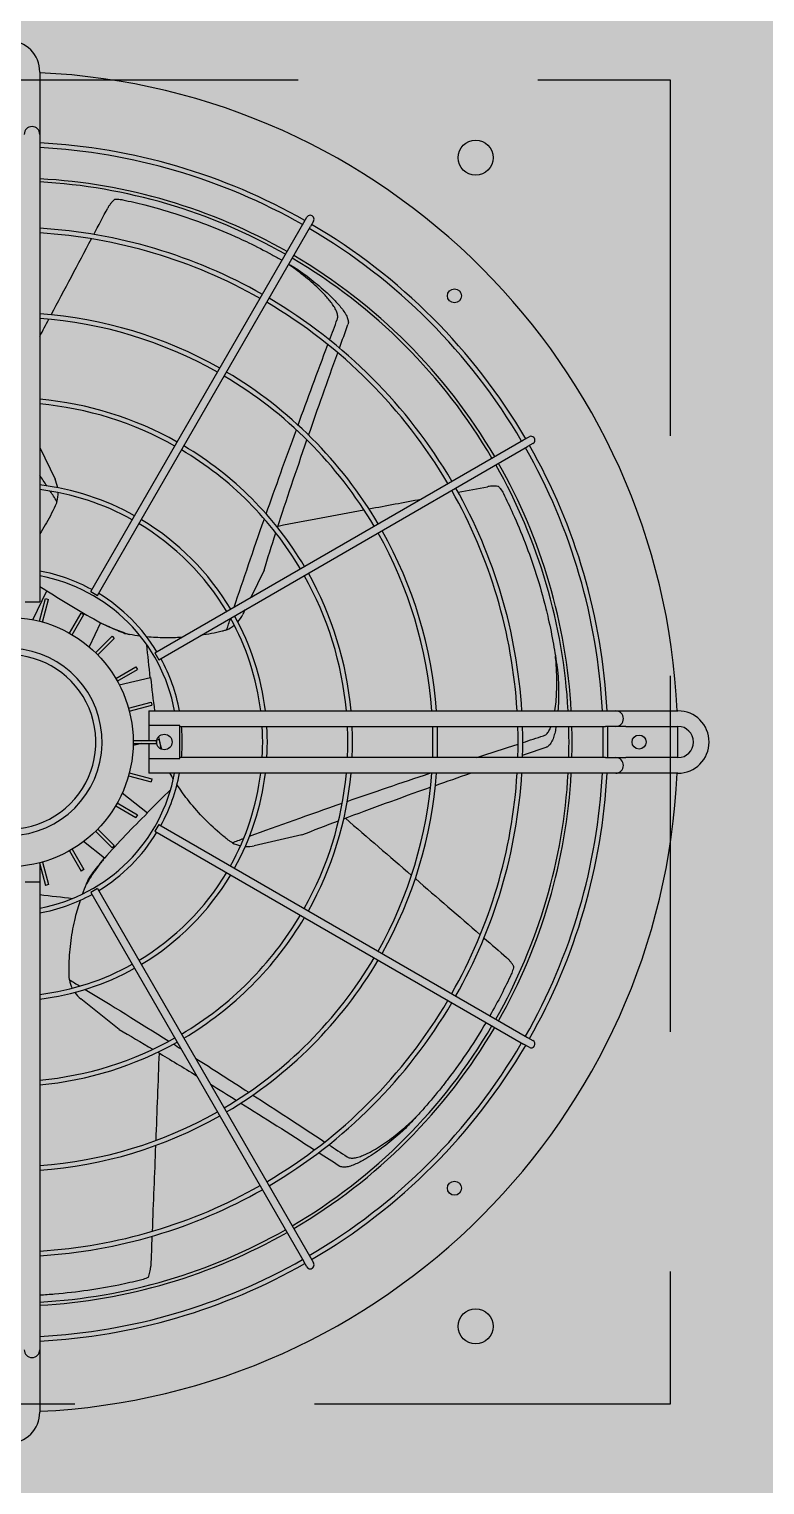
# Model space of a CAD drawing. Header units: metres. Extents: x 0 to 132, y -109 to 310.
# Drawn here: x 48.212 to 48.52, y 253.827 to 254.434 of the extents above; entities that cross this region are included whole.
import ezdxf

# ---------------------------------------------------------------- set-up
doc = ezdxf.new("R2010")
doc.units = ezdxf.units.M
doc.header["$LTSCALE"] = 0.036
doc.linetypes.add('HIDDEN', pattern=[9.525, 6.35, -3.175])
for name, color, linetype in [('elec psiktis', 170, 'Continuous'), ('elec psiktis exartimata', 170, 'Continuous'), ('fan klimatismos hatch', 21, 'Continuous')]:
    doc.layers.add(name, color=color, linetype=linetype)

# ---------------------------------------------------------------- blocks, each defined once
blk = doc.blocks.new('elec psiktis')
at = {"layer": 'fan klimatismos hatch'}
blk.add_hatch(color=256, dxfattribs=at).paths.add_polyline_path([(-2.38244, -0.0146), (-1.20594, -0.0146), (-1.20594, 2.2384), (-2.38244, 2.2384)])
at = {"layer": 'elec psiktis exartimata', "linetype": 'HIDDEN'}
for p, q in [((-2.21919, 0.12365), (-2.21919, 0.97365)), ((-2.21919, 0.97365), (-1.36919, 0.97365)), ((-1.36919, 0.12365), (-2.21919, 0.12365))]:
    blk.add_line(p, q, dxfattribs=at)
at = {"layer": 'elec psiktis exartimata'}
for p, q in [((-1.81419, 0.94515), (-1.81419, 0.97865)), ((-1.81419, 0.93865), (-1.81419, 0.94515)), ((-1.81419, 0.93215), (-1.81419, 0.93865)), ((-1.81419, 0.63865), (-1.81419, 0.93215)), ((-1.9881, 0.87952), (-1.9901, 0.88299)), ((-1.85135, 0.64267), (-1.9881, 0.87952)), ((-1.98577, 0.88549), (-1.98377, 0.88202)), ((-1.84702, 0.64517), (-1.98377, 0.88202)), ((-2.12756, 0.73824), (-2.13102, 0.74024)), ((-2.12852, 0.74457), (-2.12506, 0.74257)), ((-1.8907, 0.60149), (-2.12756, 0.73824)), ((-1.8882, 0.60582), (-2.12506, 0.74257)), ((-1.86512, 0.73313), (-1.84051, 0.7135)), ((-1.85135, 0.64267), (-1.84702, 0.64517)), ((-1.81974, 0.64016), (-1.81781, 0.64068)), ((-1.81585, 0.62566), (-1.81974, 0.64016)), ((-1.81392, 0.62618), (-1.81781, 0.64068)), ((-1.81419, 0.63865), (-1.80485, 0.63865)), ((-1.81419, 0.62716), (-1.81419, 0.63865)), ((-1.85543, 0.62349), (-1.85287, 0.62672)), ((-1.84255, 0.63043), (-1.84082, 0.63143)), ((-1.83505, 0.61743), (-1.84255, 0.63043)), ((-1.83332, 0.61843), (-1.84082, 0.63143)), ((-1.85568, 0.62328), (-1.84228, 0.61259)), ((-1.98264, 0.60821), (-1.95196, 0.61522)), ((-1.86207, 0.61512), (-1.86065, 0.61654)), ((-1.85146, 0.60451), (-1.86207, 0.61512)), ((-1.85004, 0.60592), (-1.86065, 0.61654)), ((-1.8907, 0.60149), (-1.8882, 0.60582)), ((-1.86722, 0.58131), (-1.88337, 0.59419)), ((-1.87696, 0.59529), (-1.87596, 0.59702)), ((-1.86396, 0.58778), (-1.87696, 0.59529)), ((-1.86296, 0.58952), (-1.87596, 0.59702)), ((-1.88621, 0.57228), (-1.88569, 0.57421)), ((-1.87171, 0.56839), (-1.88621, 0.57228)), ((-1.87119, 0.57032), (-1.88569, 0.57421)), ((-2.22419, 0.56865), (-2.19069, 0.56865)), ((-2.19069, 0.56865), (-2.18419, 0.56865)), ((-2.18419, 0.56865), (-2.17769, 0.56865)), ((-2.17769, 0.56865), (-1.88419, 0.56865)), ((-1.88419, 0.55932), (-1.88419, 0.56865)), ((-2.22419, 0.55865), (-2.19069, 0.55865)), ((-2.18419, 0.55865), (-2.19069, 0.55865)), ((-2.17769, 0.55865), (-2.18419, 0.55865)), ((-2.17769, 0.55865), (-1.90419, 0.55865)), ((-1.88419, 0.55932), (-1.90419, 0.55932)), ((-1.90419, 0.55932), (-1.90419, 0.53798)), ((-1.89089, 0.54743), (-1.8918, 0.55145)), ((-1.88419, 0.54965), (-1.88419, 0.55932)), ((-1.89087, 0.5471), (-1.88933, 0.54745)), ((-1.88919, 0.54765), (-1.88919, 0.54965)), ((-1.87418, 0.54965), (-1.88919, 0.54965)), ((-1.87418, 0.54765), (-1.88919, 0.54765)), ((-1.88419, 0.53798), (-1.88419, 0.54765)), ((-1.87968, 0.54965), (-1.87415, 0.55092)), ((-2.19069, 0.53865), (-2.22419, 0.53865)), ((-2.19069, 0.53865), (-2.18419, 0.53865)), ((-2.18419, 0.53865), (-2.17769, 0.53865)), ((-1.90419, 0.53865), (-2.17769, 0.53865)), ((-1.90419, 0.53798), (-1.88419, 0.53798)), ((-1.88419, 0.52865), (-1.88419, 0.53798)), ((-2.19069, 0.52865), (-2.22419, 0.52865)), ((-2.18419, 0.52865), (-2.19069, 0.52865)), ((-2.17769, 0.52865), (-2.18419, 0.52865)), ((-1.88419, 0.52865), (-2.17769, 0.52865)), ((-1.87171, 0.52892), (-1.88621, 0.52503)), ((-1.88569, 0.5231), (-1.88621, 0.52503)), ((-1.87119, 0.52698), (-1.88569, 0.5231)), ((-1.86525, 0.51192), (-1.88539, 0.50732)), ((-1.86396, 0.50952), (-1.87696, 0.50202)), ((-1.86296, 0.50779), (-1.87596, 0.50029)), ((-1.8907, 0.49582), (-2.12756, 0.35907)), ((-1.8882, 0.49149), (-1.8907, 0.49582)), ((-1.87596, 0.50029), (-1.87696, 0.50202)), ((-1.8882, 0.49149), (-2.12506, 0.35474)), ((-1.85146, 0.4928), (-1.86207, 0.48219)), ((-1.85004, 0.49138), (-1.86065, 0.48077)), ((-1.85325, 0.47209), (-1.84581, 0.48754)), ((-1.86065, 0.48077), (-1.86207, 0.48219)), ((-1.83505, 0.47988), (-1.84255, 0.46688)), ((-1.83332, 0.47888), (-1.84082, 0.46588)), ((-1.85352, 0.47229), (-1.85723, 0.47407)), ((-1.81585, 0.47164), (-1.81974, 0.45715)), ((-1.80977, 0.47019), (-1.81874, 0.45157)), ((-1.81392, 0.47113), (-1.81781, 0.45663)), ((-1.946, 0.46389), (-1.94459, 0.4668)), ((-1.84082, 0.46588), (-1.84255, 0.46688)), ((-1.80485, 0.45865), (-1.81419, 0.45865)), ((-1.81419, 0.16515), (-1.81419, 0.45865)), ((-1.85135, 0.45464), (-1.9881, 0.21778)), ((-1.84702, 0.45214), (-1.98377, 0.21528)), ((-1.95825, 0.43845), (-1.94985, 0.4559)), ((-1.84702, 0.45214), (-1.85135, 0.45464)), ((-1.81781, 0.45663), (-1.81974, 0.45715)), ((-1.81419, 0.35971), (-1.82397, 0.38003)), ((-2.13102, 0.35707), (-2.12756, 0.35907)), ((-2.12506, 0.35474), (-2.12852, 0.35274)), ((-1.9901, 0.21432), (-1.9881, 0.21778)), ((-1.98377, 0.21528), (-1.98577, 0.21182)), ((-1.81419, 0.15865), (-1.81419, 0.16515)), ((-1.81419, 0.15215), (-1.81419, 0.15865)), ((-1.81419, 0.11865), (-1.81419, 0.15215))]:
    blk.add_line(p, q, dxfattribs=at)
for centre, radius in [((-2.09419, 0.92365), 0.01125), ((-2.08056, 0.83503), 0.0045), ((-1.79419, 0.54865), 0.08), ((-2.19919, 0.54865), 0.0045), ((-1.89419, 0.54865), 0.005), ((-2.08056, 0.26228), 0.0045), ((-2.09419, 0.17365), 0.01125)]:
    blk.add_circle(centre, radius, dxfattribs=at)
for centre, radius, start, end in [((-1.79419, 0.97865), 0.02, 0, 180), ((-1.79419, 0.54865), 0.43, 92.66588, 177.33412), ((-1.80919, 0.93865), 0.005, 0, 180), ((-1.79419, 0.54865), 0.385, 92.97774, 119.62795), ((-1.79419, 0.54865), 0.382, 93.00115, 119.62502), ((-1.79419, 0.54865), 0.362, 93.16713, 119.60431), ((-1.79419, 0.54865), 0.36, 93.18474, 119.60211), ((-1.79419, 0.54865), 0.385, 120.37205, 149.62795), ((-1.98794, 0.88424), 0.0025, 30, 210), ((-1.79419, 0.54865), 0.3303, 93.47144, 119.56633), ((-1.79419, 0.54865), 0.382, 120.37498, 149.62502), ((-1.79419, 0.54865), 0.3273, 93.5033, 119.56236), ((-1.79419, 0.54865), 0.362, 120.39569, 149.60431), ((-1.79419, 0.54865), 0.36, 120.39789, 149.60211), ((-1.79419, 0.54865), 0.3303, 120.43367, 149.56633), ((-1.79419, 0.54865), 0.3273, 120.43764, 149.56236), ((-1.79419, 0.54865), 0.2756, 94.16155, 119.48026), ((-1.79419, 0.54865), 0.2726, 94.20743, 119.47454), ((-1.79419, 0.54865), 0.2756, 120.51974, 149.48026), ((-1.79419, 0.54865), 0.2726, 120.52546, 149.47454), ((-1.79419, 0.54865), 0.2209, 95.1946, 119.35155), ((-1.79419, 0.54865), 0.2179, 95.26632, 119.34262), ((-1.79419, 0.54865), 0.385, 150.37205, 177.02226), ((-2.12977, 0.7424), 0.0025, 60, 240), ((-1.79419, 0.54865), 0.2209, 120.64845, 149.35155), ((-1.79419, 0.54865), 0.382, 150.37498, 176.99885), ((-1.79419, 0.54865), 0.2179, 120.65738, 149.34262), ((-1.79419, 0.54865), 0.362, 150.39569, 176.83287), ((-1.79419, 0.54865), 0.36, 150.39789, 176.81526), ((-1.79419, 0.54865), 0.3303, 150.43367, 176.52856), ((-1.79419, 0.54865), 0.3273, 150.43764, 176.4967), ((-1.79419, 0.54865), 0.1662, 96.91155, 119.13812), ((-1.79419, 0.54865), 0.1632, 97.03924, 119.12227), ((-1.85298, 0.69787), 0.02, 35.03251, 51.42857), ((-1.85298, 0.69787), 0.02, 9.86824, 26.08631), ((-1.79419, 0.54865), 0.2756, 150.51974, 175.83845), ((-1.79419, 0.54865), 0.2726, 150.52546, 175.79257), ((-1.79419, 0.54865), 0.1662, 120.86188, 149.13812), ((-1.79419, 0.54865), 0.1632, 120.87773, 149.12227), ((-1.79419, 0.54865), 0.2209, 150.64845, 174.8054), ((-1.79419, 0.54865), 0.2179, 150.65738, 174.73368), ((-1.79419, 0.54865), 0.1085, 100.62218, 169.37782), ((-1.79419, 0.54865), 0.1115, 100.33319, 118.71523), ((-1.79419, 0.54865), 0.1115, 121.28477, 148.71523), ((-1.79419, 0.54865), 0.1662, 150.86188, 173.08845), ((-1.79419, 0.54865), 0.1632, 150.87773, 172.96076), ((-2.26526, 0.98542), 0.54672, 314.30843, 318.51743), ((-1.94751, 0.59572), 0.02, 86.46108, 102.85714), ((-1.94751, 0.59572), 0.02, 61.29681, 77.51488), ((-1.79419, 0.54865), 0.06, 3.18969, 266.81031), ((-1.79419, 0.54865), 0.1115, 151.28477, 169.66681), ((-1.79419, 0.54865), 0.056, 359.41531, 270.58469), ((-2.22419, 0.54865), 0.02, 90, 270), ((-2.18419, 0.56365), 0.005, 90, 270), ((-2.22419, 0.54865), 0.01, 90, 270), ((-1.79419, 0.54865), 0.43, 178.66742, 180), ((-1.79419, 0.54865), 0.385, 178.51163, 180), ((-1.79419, 0.54865), 0.382, 178.49994, 180), ((-1.79419, 0.54865), 0.362, 178.41704, 180), ((-1.79419, 0.54865), 0.36, 178.40825, 180), ((-1.79419, 0.54865), 0.3303, 178.26508, 180), ((-1.79419, 0.54865), 0.3273, 178.24917, 180), ((-1.79419, 0.54865), 0.2756, 177.9206, 180), ((-1.79419, 0.54865), 0.2726, 177.8977, 180), ((-1.79419, 0.54865), 0.2209, 177.40537, 180), ((-1.79419, 0.54865), 0.2179, 177.36962, 180), ((-1.79419, 0.54865), 0.1662, 176.55052, 180), ((-1.79419, 0.54865), 0.1632, 176.48703, 180), ((-1.79419, 0.54865), 0.1115, 174.85445, 180), ((-1.79419, 0.54865), 0.43, 180, 181.33258), ((-1.79419, 0.54865), 0.385, 180, 181.48837), ((-1.79419, 0.54865), 0.382, 180, 181.50006), ((-1.79419, 0.54865), 0.362, 180, 181.58296), ((-1.79419, 0.54865), 0.36, 180, 181.59175), ((-1.79419, 0.54865), 0.3303, 180, 181.73492), ((-1.79419, 0.54865), 0.3273, 180, 181.75083), ((-1.79419, 0.54865), 0.2756, 180, 182.0794), ((-1.79419, 0.54865), 0.2726, 180, 182.1023), ((-1.79419, 0.54865), 0.2209, 180, 182.59463), ((-1.79419, 0.54865), 0.2179, 180, 182.63038), ((-1.79419, 0.54865), 0.1662, 180, 183.44948), ((-1.79419, 0.54865), 0.1632, 180, 183.51297), ((-1.79419, 0.54865), 0.1115, 180, 185.14555), ((-2.42938, 0.45267), 0.54672, 9.74648, 9.946), ((-2.18419, 0.53365), 0.005, 90, 270), ((-1.79419, 0.54865), 0.43, 182.66588, 267.33412), ((-1.79419, 0.54865), 0.385, 182.97774, 209.62795), ((-1.79419, 0.54865), 0.382, 183.00115, 209.62502), ((-1.79419, 0.54865), 0.362, 183.16713, 209.60431), ((-1.79419, 0.54865), 0.36, 183.18474, 209.60211), ((-1.79419, 0.54865), 0.3303, 183.47144, 209.56633), ((-1.79419, 0.54865), 0.3273, 183.5033, 209.56236), ((-1.79419, 0.54865), 0.2756, 184.16155, 209.48026), ((-1.79419, 0.54865), 0.2726, 184.20743, 209.47454), ((-1.79419, 0.54865), 0.2209, 185.1946, 209.35155), ((-1.79419, 0.54865), 0.2179, 185.26632, 209.34262), ((-1.79419, 0.54865), 0.1662, 186.91155, 209.13812), ((-1.79419, 0.54865), 0.1632, 187.03924, 209.12227), ((-1.79419, 0.54865), 0.1115, 190.33319, 208.71523), ((-1.79419, 0.54865), 0.1085, 190.62218, 259.37782), ((-2.42938, 0.45267), 0.54672, 5.737, 7.98886), ((-1.79419, 0.54865), 0.1115, 211.28477, 238.71523), ((-1.92657, 0.45813), 0.02, 112.72538, 128.94345), ((-1.92657, 0.45813), 0.02, 137.88965, 154.28571), ((-2.11518, -0.00781), 0.54672, 57.16557, 61.37458), ((-1.79419, 0.54865), 0.1662, 210.86188, 239.13812), ((-1.79419, 0.54865), 0.1632, 210.87773, 239.12227), ((-1.79419, 0.54865), 0.1115, 241.28477, 259.66681), ((-1.79419, 0.54865), 0.2209, 210.64845, 239.35155), ((-1.79419, 0.54865), 0.2179, 210.65738, 239.34262), ((-1.79419, 0.54865), 0.2756, 210.51974, 239.48026), ((-1.79419, 0.54865), 0.2726, 210.52546, 239.47454), ((-1.79419, 0.54865), 0.1662, 240.86188, 263.08845), ((-1.79419, 0.54865), 0.1632, 240.87773, 262.96076), ((-1.80595, 0.3887), 0.02, 164.15395, 180.37202), ((-1.80595, 0.3887), 0.02, 189.31822, 205.71429), ((-1.79419, 0.54865), 0.3303, 210.43367, 239.56633), ((-1.79419, 0.54865), 0.3273, 210.43764, 239.56236), ((-1.79419, 0.54865), 0.362, 210.39569, 239.60431), ((-1.79419, 0.54865), 0.36, 210.39789, 239.60211), ((-2.12977, 0.3549), 0.0025, 120, 300), ((-1.79419, 0.54865), 0.382, 210.37498, 239.62502), ((-1.79419, 0.54865), 0.2209, 240.64845, 264.8054), ((-1.79419, 0.54865), 0.2179, 240.65738, 264.73368), ((-1.79419, 0.54865), 0.385, 210.37205, 239.62795), ((-1.79419, 0.54865), 0.2756, 240.51974, 265.83845), ((-1.79419, 0.54865), 0.2726, 240.52546, 265.79257), ((-1.79419, 0.54865), 0.3273, 240.43764, 266.4967), ((-1.79419, 0.54865), 0.3303, 240.43367, 266.52856), ((-1.79419, 0.54865), 0.362, 240.39569, 266.83287), ((-1.79419, 0.54865), 0.36, 240.39789, 266.81526), ((-1.79419, 0.54865), 0.382, 240.37498, 266.99885), ((-1.98794, 0.21307), 0.0025, 150, 330), ((-1.79419, 0.54865), 0.385, 240.37205, 267.02226), ((-1.80919, 0.15865), 0.005, 180, 360), ((-1.79419, 0.11865), 0.02, 180, 360)]:
    blk.add_arc(centre, radius, start, end, dxfattribs=at)
at = {"layer": 'elec psiktis exartimata', "extrusion": (0, 0, -1)}
for centre, major_axis, ratio, start_param, end_param in [((-1.65401, -4.68769), (0, 7.9569), 0.040757, -0.79826, -0.794884), ((-1.65401, -4.68769), (0, 7.9569), 0.040757, -0.808434, -0.798814), ((-15.12978, 11.36273), (-13.4561, 10.73088), 0.018843, 3.347706, 3.351652), ((-15.12978, 11.36273), (-13.39386, 10.68125), 0.018843, 3.323531, 3.328609), ((-15.12978, 11.36273), (-13.4561, 10.73088), 0.018843, 3.330536, 3.346812), ((-15.12978, 11.36273), (-13.39386, 10.68125), 0.018843, 3.303429, 3.322502), ((-1.65401, -4.68769), (0, 7.9569), 0.040757, -0.818699, -0.808998), ((-15.12978, 11.36273), (-13.39386, 10.68125), 0.018843, 3.294965, 3.30223), ((-15.12978, 11.36273), (-13.4561, 10.73088), 0.018843, 3.316492, 3.329534), ((-15.12978, 11.36273), (-13.39386, 10.68125), 0.018843, 3.279106, 3.290935), ((-15.12978, 11.36273), (-13.4561, 10.73088), 0.018843, 3.310873, 3.31287), ((-15.12978, 11.36273), (-13.4561, 10.73088), 0.018843, 3.286266, 3.30969), ((-15.12978, 11.36273), (-13.39386, 10.68125), 0.018843, 3.266381, 3.277575), ((-15.12978, 11.36273), (-13.4561, 10.73088), 0.018843, 3.281463, 3.284642), ((2.38715, -2.60656), (-6.22096, 4.96105), 0.040757, -0.79826, -0.794884), ((2.38715, -2.60656), (-6.22096, 4.96105), 0.040757, -0.808434, -0.798814), ((-1.65401, 0.70085), (0.3243, 0), 0.192511, 2.087387, 2.163873), ((2.38715, -2.60656), (-6.22096, 4.96105), 0.040757, -0.818699, -0.808998), ((-18.56357, -3.13507), (16.77948, 3.82981), 0.018843, 0.144674, 0.168097), ((-18.56357, -3.13507), (16.70187, 3.81209), 0.018843, 0.124789, 0.135982), ((-18.56357, -3.13507), (16.77948, 3.82981), 0.018843, 0.13987, 0.143049), ((-18.56357, -3.13507), (16.70187, 3.81209), 0.018843, 0.137514, 0.160637), ((-1.82578, 0.75314), (0.2022, 0.25355), 0.192511, 2.087387, 2.163873), ((-18.56357, -3.13507), (16.77948, 3.82981), 0.018843, 0.169281, 0.187526), ((-18.56357, -3.13507), (16.70187, 3.81209), 0.018843, 0.161837, 0.170185), ((-18.56357, -3.13507), (16.70187, 3.81209), 0.018843, 0.181938, 0.187017), ((-18.56357, -3.13507), (16.77948, 3.82981), 0.018843, 0.19712, 0.205219), ((-18.56357, -3.13507), (16.77948, 3.82981), 0.018843, 0.206114, 0.210059), ((-1.97375, 0.65145), (-0.07216, 0.31617), 0.192511, 2.087387, 2.163873), ((-9.36968, -14.85895), (7.46757, 15.50657), 0.018843, 0.13987, 0.143016), ((-9.36968, -14.85895), (7.46757, 15.50657), 0.018843, 0.146026, 0.168097), ((-1.98651, 0.47235), (-0.29218, 0.14071), 0.192511, 2.087387, 2.106047), ((-9.36968, -14.85895), (7.43303, 15.43485), 0.018843, 0.124789, 0.135982), ((3.27968, 1.85051), (7.75741, 1.77058), 0.040757, 2.322894, 2.332595), ((-9.36968, -14.85895), (7.43303, 15.43485), 0.018843, 0.137514, 0.160637), ((-9.36968, -14.85895), (7.46757, 15.50657), 0.018843, 0.169281, 0.187941), ((3.27968, 1.85051), (7.75741, 1.77058), 0.040757, 2.333158, 2.339108), ((5.52872, -14.98059), (-7.46757, 15.50657), 0.018843, 0.13987, 0.143049), ((3.27968, 1.85051), (7.75741, 1.77058), 0.040757, 2.343333, 2.346709), ((5.52872, -14.98059), (-7.46757, 15.50657), 0.018843, 0.144674, 0.147962), ((-9.36968, -14.85895), (7.43303, 15.43485), 0.018843, 0.161837, 0.180909), ((-9.36968, -14.85895), (7.46757, 15.50657), 0.018843, 0.188944, 0.205219), ((-9.36968, -14.85895), (7.43303, 15.43485), 0.018843, 0.181938, 0.187017), ((-9.36968, -14.85895), (7.46757, 15.50657), 0.018843, 0.206114, 0.210059), ((0.35148, 5.32726), (3.45237, 7.16892), 0.040757, 2.330442, 2.332595), ((0.35148, 5.32726), (3.45237, 7.16892), 0.040757, 2.333158, 2.342778), ((0.35148, 5.32726), (3.45237, 7.16892), 0.040757, 2.343333, 2.346709)]:
    blk.add_ellipse(centre, major_axis=major_axis, ratio=ratio, start_param=start_param, end_param=end_param, dxfattribs=at)
at = {"layer": 'elec psiktis exartimata'}
for points, knots in [([(-1.87895, 0.894), (-1.87446, 0.8951), (-1.86978, 0.89616), (-1.8586, 0.89843), (-1.85197, 0.8996), (-1.83819, 0.90159), (-1.83104, 0.90242), (-1.82055, 0.90329), (-1.81738, 0.90351), (-1.81419, 0.90369)], [5.628237, 5.628237, 5.628237, 5.628237, 24.441601, 24.441601, 48.883202, 48.883202, 73.324803, 73.324803, 83.704009, 83.704009, 83.704009, 83.704009]), ([(-1.88395, 0.89204), (-1.88402, 0.89186), (-1.88409, 0.89169), (-1.88438, 0.89094), (-1.88457, 0.89036), (-1.88491, 0.88917), (-1.88505, 0.88857), (-1.88528, 0.88734), (-1.88536, 0.88673), (-1.88545, 0.88576), (-1.88547, 0.88541), (-1.88549, 0.88507)], [148.21489, 148.21489, 148.21489, 148.21489, 148.790276, 148.790276, 150.632855, 150.632855, 152.475435, 152.475435, 154.318014, 154.318014, 155.348889, 155.348889, 155.348889, 155.348889]), ([(-1.88395, 0.89204), (-1.8834, 0.89234), (-1.88284, 0.89262), (-1.88119, 0.89335), (-1.88007, 0.89373), (-1.87895, 0.894)], [23.505025, 23.505025, 23.505025, 23.505025, 25.859516, 25.859516, 30.318685, 30.318685, 30.318685, 30.318685]), ([(-2.01162, 0.81486), (-2.01186, 0.81502), (-2.01212, 0.81515), (-2.01278, 0.81542), (-2.01319, 0.81554), (-2.01404, 0.81567), (-2.01448, 0.8157), (-2.01534, 0.8157), (-2.01576, 0.81566), (-2.01669, 0.81555), (-2.01722, 0.81545), (-2.01829, 0.8152), (-2.01882, 0.81505), (-2.02042, 0.81455), (-2.02148, 0.81414), (-2.02358, 0.81323), (-2.02462, 0.81274), (-2.02662, 0.81171), (-2.02758, 0.81118), (-2.03023, 0.80967), (-2.03196, 0.80859), (-2.0354, 0.80632), (-2.03712, 0.80513), (-2.04052, 0.80264), (-2.04221, 0.80135), (-2.04553, 0.79869), (-2.04717, 0.79733), (-2.05144, 0.79362), (-2.05402, 0.79123), (-2.05645, 0.7888)], [116.818504, 116.818504, 116.818504, 116.818504, 117.674315, 117.674315, 118.90653, 118.90653, 120.138745, 120.138745, 121.370961, 121.370961, 122.9854, 122.9854, 124.599839, 124.599839, 127.828717, 127.828717, 131.057596, 131.057596, 134.286474, 134.286474, 140.459649, 140.459649, 146.632824, 146.632824, 152.805999, 152.805999, 158.979173, 158.979173, 169.240552, 169.240552, 169.240552, 169.240552]), ([(-2.04834, 0.79737), (-2.04741, 0.79821), (-2.04648, 0.79905), (-2.04385, 0.80136), (-2.04213, 0.80281), (-2.03865, 0.80564), (-2.03688, 0.80702), (-2.03332, 0.80969), (-2.03153, 0.81098), (-2.02794, 0.81343), (-2.02614, 0.8146), (-2.02338, 0.81626), (-2.02236, 0.81685), (-2.02026, 0.818), (-2.01918, 0.81856), (-2.01697, 0.8196), (-2.01585, 0.82008), (-2.01417, 0.82068), (-2.01361, 0.82086), (-2.01249, 0.82116), (-2.01193, 0.82129), (-2.01058, 0.82151), (-2.0097, 0.82158), (-2.00843, 0.82143), (-2.00802, 0.82133), (-2.00737, 0.82108), (-2.00712, 0.82096), (-2.00688, 0.8208)], [72.856457, 72.856457, 72.856457, 72.856457, 76.498272, 76.498272, 82.972306, 82.972306, 89.446341, 89.446341, 95.920375, 95.920375, 102.39441, 102.39441, 105.823764, 105.823764, 109.253118, 109.253118, 112.682473, 112.682473, 114.39715, 114.39715, 116.111827, 116.111827, 118.548976, 118.548976, 119.767551, 119.767551, 120.608571, 120.608571, 120.608571, 120.608571]), ([(-2.05645, 0.7888), (-2.05471, 0.79069), (-2.05294, 0.79258), (-2.05022, 0.79543), (-2.04928, 0.7964), (-2.04834, 0.79737)], [23.843624, 23.843624, 23.843624, 23.843624, 31.17572, 31.17572, 34.967352, 34.967352, 34.967352, 34.967352]), ([(-2.0722, 0.77037), (-2.06876, 0.77468), (-2.06517, 0.77897), (-2.05981, 0.78509), (-2.05814, 0.78695), (-2.05645, 0.7888)], [104.926774, 104.926774, 104.926774, 104.926774, 122.208006, 122.208006, 129.840338, 129.840338, 129.840338, 129.840338]), ([(-2.10089, 0.72861), (-2.09742, 0.73452), (-2.09367, 0.74052), (-2.08552, 0.75269), (-2.08111, 0.75886), (-2.07503, 0.76678), (-2.07363, 0.76858), (-2.0722, 0.77037)], [49.321024, 49.321024, 49.321024, 49.321024, 73.324803, 73.324803, 97.766405, 97.766405, 104.926774, 104.926774, 104.926774, 104.926774]), ([(-2.11704, 0.6977), (-2.1151, 0.7019), (-2.11301, 0.70622), (-2.10847, 0.7151), (-2.10602, 0.71966), (-2.10339, 0.72428)], [5.628237, 5.628237, 5.628237, 5.628237, 24.441601, 24.441601, 43.427126, 43.427126, 43.427126, 43.427126]), ([(-1.83328, 0.7013), (-1.83321, 0.70091), (-1.83316, 0.70053), (-1.83304, 0.69952), (-1.833, 0.69887), (-1.83299, 0.69821)], [74.725099, 74.725099, 74.725099, 74.725099, 75.874264, 75.874264, 77.80458, 77.80458, 77.80458, 77.80458]), ([(-2.11862, 0.69257), (-2.11851, 0.69319), (-2.11838, 0.6938), (-2.11792, 0.69555), (-2.11753, 0.69665), (-2.11704, 0.6977)], [23.505025, 23.505025, 23.505025, 23.505025, 25.859516, 25.859516, 30.318685, 30.318685, 30.318685, 30.318685]), ([(-2.11862, 0.69257), (-2.11853, 0.69241), (-2.11843, 0.69224), (-2.11803, 0.69155), (-2.1177, 0.69104), (-2.11698, 0.69004), (-2.11659, 0.68955), (-2.11578, 0.68861), (-2.11535, 0.68815), (-2.11465, 0.68748), (-2.11439, 0.68725), (-2.11413, 0.68702)], [148.21489, 148.21489, 148.21489, 148.21489, 148.790276, 148.790276, 150.632855, 150.632855, 152.475435, 152.475435, 154.318014, 154.318014, 155.348889, 155.348889, 155.348889, 155.348889]), ([(-1.83299, 0.69821), (-1.83295, 0.69586), (-1.83296, 0.69349), (-1.8332, 0.68611), (-1.83362, 0.68107), (-1.83498, 0.67108), (-1.83592, 0.66613), (-1.83801, 0.65752), (-1.83907, 0.65382), (-1.84027, 0.65018)], [22.344079, 22.344079, 22.344079, 22.344079, 29.207025, 29.207025, 43.810537, 43.810537, 58.414049, 58.414049, 69.687336, 69.687336, 69.687336, 69.687336]), ([(-1.85564, 0.62324), (-1.85557, 0.62333), (-1.8555, 0.62341), (-1.85404, 0.62524), (-1.85265, 0.62708), (-1.84991, 0.63089), (-1.84855, 0.63287), (-1.84619, 0.63648), (-1.84516, 0.63809), (-1.84416, 0.63973)], [51.900767, 51.900767, 51.900767, 51.900767, 52.250056, 52.250056, 59.476064, 59.476064, 66.702072, 66.702072, 72.30074, 72.30074, 72.30074, 72.30074]), ([(-1.8453, 0.63707), (-1.84532, 0.63704), (-1.84533, 0.63702), (-1.84732, 0.63407), (-1.84935, 0.63125), (-1.8519, 0.62793), (-1.85238, 0.62732), (-1.85287, 0.62672)], [63.116183, 63.116183, 63.116183, 63.116183, 63.200181, 63.200181, 73.733544, 73.733544, 76.156299, 76.156299, 76.156299, 76.156299]), ([(-1.84416, 0.63973), (-1.84433, 0.63932), (-1.8445, 0.63892), (-1.84489, 0.63801), (-1.8451, 0.63751), (-1.8453, 0.63707)], [60.821368, 60.821368, 60.821368, 60.821368, 62.414931, 62.414931, 64.507113, 64.507113, 64.507113, 64.507113]), ([(-1.9379, 0.61326), (-1.93756, 0.61307), (-1.93723, 0.61288), (-1.93636, 0.61234), (-1.93583, 0.61196), (-1.9353, 0.61156)], [74.725099, 74.725099, 74.725099, 74.725099, 75.874264, 75.874264, 77.80458, 77.80458, 77.80458, 77.80458]), ([(-1.9353, 0.61156), (-1.93344, 0.61013), (-1.9316, 0.60864), (-1.92597, 0.60385), (-1.9223, 0.60038), (-1.91534, 0.59309), (-1.91205, 0.58927), (-1.90663, 0.58226), (-1.90439, 0.57913), (-1.9023, 0.57593)], [22.344079, 22.344079, 22.344079, 22.344079, 29.207025, 29.207025, 43.810537, 43.810537, 58.414049, 58.414049, 69.687336, 69.687336, 69.687336, 69.687336]), ([(-2.14593, 0.53865), (-2.14573, 0.53983), (-2.14549, 0.54103), (-2.14492, 0.54341), (-2.1446, 0.54458), (-2.14402, 0.54627), (-2.14381, 0.54682), (-2.14335, 0.54789), (-2.1431, 0.5484), (-2.14243, 0.5496), (-2.14194, 0.55033), (-2.14103, 0.55122), (-2.1407, 0.55148), (-2.1401, 0.55183), (-2.13984, 0.55195), (-2.13958, 0.55204)], [105.823819, 105.823819, 105.823819, 105.823819, 109.253118, 109.253118, 112.682473, 112.682473, 114.39715, 114.39715, 116.111827, 116.111827, 118.548976, 118.548976, 119.767551, 119.767551, 120.608571, 120.608571, 120.608571, 120.608571]), ([(-1.89081, 0.54711), (-1.89084, 0.54722), (-1.89086, 0.54732), (-1.89133, 0.54936), (-1.89182, 0.55132), (-1.89237, 0.55331)], [51.900767, 51.900767, 51.900767, 51.900767, 52.250056, 52.250056, 58.635791, 58.635791, 58.635791, 58.635791]), ([(-2.13788, 0.54463), (-2.13816, 0.54454), (-2.13842, 0.54442), (-2.13904, 0.54408), (-2.13939, 0.54382), (-2.14003, 0.54325), (-2.14032, 0.54292), (-2.14085, 0.54225), (-2.14109, 0.54189), (-2.14158, 0.54109), (-2.14184, 0.54062), (-2.1423, 0.53965), (-2.14251, 0.53916), (-2.1427, 0.53865)], [116.818504, 116.818504, 116.818504, 116.818504, 117.674315, 117.674315, 118.90653, 118.90653, 120.138745, 120.138745, 121.370961, 121.370961, 122.9854, 122.9854, 124.549341, 124.549341, 124.549341, 124.549341]), ([(-2.1471, 0.50502), (-2.14718, 0.50627), (-2.14726, 0.50752), (-2.14742, 0.51102), (-2.14749, 0.51327), (-2.14753, 0.51776), (-2.14751, 0.52), (-2.14737, 0.52439), (-2.14727, 0.52654), (-2.14711, 0.52865)], [72.856457, 72.856457, 72.856457, 72.856457, 76.498272, 76.498272, 82.972306, 82.972306, 89.446341, 89.446341, 95.760754, 95.760754, 95.760754, 95.760754]), ([(-2.14514, 0.52865), (-2.14544, 0.52673), (-2.14567, 0.52477), (-2.14604, 0.52072), (-2.14617, 0.51863), (-2.14635, 0.51442), (-2.14639, 0.51229), (-2.14638, 0.50804), (-2.14634, 0.50591), (-2.1461, 0.50025), (-2.14584, 0.49675), (-2.14546, 0.49334)], [134.466889, 134.466889, 134.466889, 134.466889, 140.459649, 140.459649, 146.632824, 146.632824, 152.805999, 152.805999, 158.979173, 158.979173, 169.240552, 169.240552, 169.240552, 169.240552]), ([(-2.14546, 0.49334), (-2.14586, 0.49587), (-2.14623, 0.49844), (-2.14676, 0.50234), (-2.14693, 0.50368), (-2.1471, 0.50502)], [23.843624, 23.843624, 23.843624, 23.843624, 31.17572, 31.17572, 34.967352, 34.967352, 34.967352, 34.967352]), ([(-2.14087, 0.46953), (-2.1421, 0.47491), (-2.14322, 0.48039), (-2.14465, 0.48839), (-2.14507, 0.49086), (-2.14546, 0.49334)], [104.926774, 104.926774, 104.926774, 104.926774, 122.208006, 122.208006, 129.840338, 129.840338, 129.840338, 129.840338]), ([(-1.9343, 0.47657), (-1.93394, 0.47672), (-1.93358, 0.47686), (-1.93262, 0.4772), (-1.932, 0.47739), (-1.93136, 0.47755)], [74.725099, 74.725099, 74.725099, 74.725099, 75.874264, 75.874264, 77.80458, 77.80458, 77.80458, 77.80458]), ([(-1.93136, 0.47755), (-1.92907, 0.47811), (-1.92677, 0.47862), (-1.92221, 0.47951), (-1.91997, 0.47989), (-1.91771, 0.48022)], [22.344079, 22.344079, 22.344079, 22.344079, 29.207025, 29.207025, 35.813429, 35.813429, 35.813429, 35.813429]), ([(-1.90551, 0.48149), (-1.90181, 0.48172), (-1.89811, 0.48181), (-1.89057, 0.4817), (-1.88672, 0.48149), (-1.88292, 0.48113)], [47.666287, 47.666287, 47.666287, 47.666287, 58.414049, 58.414049, 69.687336, 69.687336, 69.687336, 69.687336]), ([(-1.85323, 0.47215), (-1.85333, 0.47219), (-1.85342, 0.47224), (-1.85554, 0.47326), (-1.85763, 0.4742), (-1.86196, 0.47603), (-1.86419, 0.47691), (-1.86824, 0.47841), (-1.87004, 0.47905), (-1.87186, 0.47967)], [51.900767, 51.900767, 51.900767, 51.900767, 52.250056, 52.250056, 59.476064, 59.476064, 66.702072, 66.702072, 72.30074, 72.30074, 72.30074, 72.30074]), ([(-1.87186, 0.47967), (-1.87142, 0.47959), (-1.87099, 0.47951), (-1.87002, 0.47934), (-1.86949, 0.47924), (-1.86901, 0.47915)], [60.821368, 60.821368, 60.821368, 60.821368, 62.414931, 62.414931, 64.507113, 64.507113, 64.507113, 64.507113]), ([(-1.86901, 0.47915), (-1.86898, 0.47914), (-1.86895, 0.47913), (-1.86564, 0.47784), (-1.86243, 0.47649), (-1.85863, 0.47474), (-1.85793, 0.47441), (-1.85723, 0.47407)], [63.116183, 63.116183, 63.116183, 63.116183, 63.200181, 63.200181, 73.733544, 73.733544, 76.156299, 76.156299, 76.156299, 76.156299]), ([(-2.11201, 0.38916), (-2.11409, 0.39329), (-2.11616, 0.39763), (-2.12086, 0.40802), (-2.12347, 0.41422), (-2.12848, 0.42721), (-2.13088, 0.434), (-2.13535, 0.44809), (-2.13742, 0.45539), (-2.13983, 0.46508), (-2.14036, 0.46729), (-2.14087, 0.46953)], [5.628237, 5.628237, 5.628237, 5.628237, 24.441601, 24.441601, 48.883202, 48.883202, 73.324803, 73.324803, 97.766405, 97.766405, 104.926774, 104.926774, 104.926774, 104.926774]), ([(-1.82412, 0.39707), (-1.82313, 0.39921), (-1.82209, 0.40133), (-1.81892, 0.40743), (-1.81664, 0.41134), (-1.81419, 0.41514)], [22.344079, 22.344079, 22.344079, 22.344079, 29.207025, 29.207025, 42.305301, 42.305301, 42.305301, 42.305301]), ([(-1.82519, 0.39417), (-1.82508, 0.39454), (-1.82497, 0.39491), (-1.82463, 0.39587), (-1.82439, 0.39648), (-1.82412, 0.39707)], [74.725099, 74.725099, 74.725099, 74.725099, 75.874264, 75.874264, 77.80458, 77.80458, 77.80458, 77.80458]), ([(-2.10898, 0.38473), (-2.10941, 0.3852), (-2.1098, 0.38569), (-2.11088, 0.38713), (-2.1115, 0.38813), (-2.11201, 0.38916)], [23.505025, 23.505025, 23.505025, 23.505025, 25.859516, 25.859516, 30.318685, 30.318685, 30.318685, 30.318685]), ([(-2.10898, 0.38473), (-2.1088, 0.3847), (-2.10861, 0.38467), (-2.10783, 0.38456), (-2.10721, 0.3845), (-2.10598, 0.38443), (-2.10536, 0.38443), (-2.10411, 0.38448), (-2.10349, 0.38453), (-2.10253, 0.38466), (-2.10219, 0.38472), (-2.10185, 0.38478)], [148.21489, 148.21489, 148.21489, 148.21489, 148.790276, 148.790276, 150.632855, 150.632855, 152.475435, 152.475435, 154.318014, 154.318014, 155.348889, 155.348889, 155.348889, 155.348889]), ([(-1.98011, 0.24553), (-1.98114, 0.24624), (-1.98217, 0.24697), (-1.985, 0.24902), (-1.9868, 0.25037), (-1.99034, 0.25314), (-1.99207, 0.25455), (-1.99546, 0.25742), (-1.99712, 0.25889), (-2.00031, 0.26184), (-2.00185, 0.26334), (-2.00408, 0.26566), (-2.00488, 0.26652), (-2.00647, 0.26831), (-2.00726, 0.26924), (-2.00876, 0.27116), (-2.00948, 0.27215), (-2.01044, 0.27365), (-2.01074, 0.27416), (-2.01129, 0.27518), (-2.01154, 0.2757), (-2.01205, 0.27697), (-2.01231, 0.27781), (-2.01244, 0.27908), (-2.01244, 0.2795), (-2.01234, 0.28019), (-2.01228, 0.28047), (-2.01218, 0.28073)], [72.856457, 72.856457, 72.856457, 72.856457, 76.498272, 76.498272, 82.972306, 82.972306, 89.446341, 89.446341, 95.920375, 95.920375, 102.39441, 102.39441, 105.823764, 105.823764, 109.253118, 109.253118, 112.682473, 112.682473, 114.39715, 114.39715, 116.111827, 116.111827, 118.548976, 118.548976, 119.767551, 119.767551, 120.608571, 120.608571, 120.608571, 120.608571]), ([(-2.00533, 0.27743), (-2.00543, 0.27716), (-2.00551, 0.27688), (-2.00563, 0.27618), (-2.00564, 0.27575), (-2.00559, 0.27489), (-2.00552, 0.27446), (-2.00532, 0.27362), (-2.00519, 0.27321), (-2.00487, 0.27233), (-2.00466, 0.27184), (-2.00418, 0.27086), (-2.00392, 0.27037), (-2.00308, 0.26893), (-2.00244, 0.26798), (-2.00108, 0.26613), (-2.00037, 0.26523), (-1.99893, 0.26351), (-1.9982, 0.26269), (-1.99613, 0.26045), (-1.9947, 0.259), (-1.99172, 0.25615), (-1.99017, 0.25474), (-1.98699, 0.25198), (-1.98535, 0.25062), (-1.98202, 0.24797), (-1.98033, 0.24668), (-1.97709, 0.24431), (-1.97556, 0.24323), (-1.97401, 0.24218)], [116.818504, 116.818504, 116.818504, 116.818504, 117.674315, 117.674315, 118.90653, 118.90653, 120.138745, 120.138745, 121.370961, 121.370961, 122.9854, 122.9854, 124.599839, 124.599839, 127.828717, 127.828717, 131.057596, 131.057596, 134.286474, 134.286474, 140.459649, 140.459649, 146.632824, 146.632824, 152.805999, 152.805999, 158.979173, 158.979173, 164.453305, 164.453305, 164.453305, 164.453305]), ([(-1.97415, 0.24195), (-1.97498, 0.24244), (-1.97582, 0.24294), (-1.97781, 0.24413), (-1.97896, 0.24482), (-1.98011, 0.24553)], [28.432762, 28.432762, 28.432762, 28.432762, 31.17572, 31.17572, 34.967352, 34.967352, 34.967352, 34.967352]), ([(-1.94847, 0.22827), (-1.95345, 0.23066), (-1.95843, 0.23321), (-1.96554, 0.23705), (-1.96768, 0.23824), (-1.96982, 0.23945)], [104.926774, 104.926774, 104.926774, 104.926774, 122.208006, 122.208006, 129.682914, 129.682914, 129.682914, 129.682914]), ([(-1.86765, 0.20073), (-1.87217, 0.20168), (-1.87685, 0.20276), (-1.88792, 0.20557), (-1.89439, 0.20739), (-1.90767, 0.21158), (-1.91447, 0.21393), (-1.92827, 0.21922), (-1.93527, 0.22215), (-1.94435, 0.22631), (-1.94641, 0.22728), (-1.94847, 0.22827)], [5.628237, 5.628237, 5.628237, 5.628237, 24.441601, 24.441601, 48.883202, 48.883202, 73.324803, 73.324803, 97.766405, 97.766405, 104.926774, 104.926774, 104.926774, 104.926774]), ([(-1.8623, 0.20033), (-1.86216, 0.20046), (-1.86202, 0.20058), (-1.86144, 0.20113), (-1.86101, 0.20157), (-1.86019, 0.20249), (-1.8598, 0.20298), (-1.85907, 0.20398), (-1.85872, 0.2045), (-1.85822, 0.20533), (-1.85805, 0.20563), (-1.85789, 0.20594)], [148.21489, 148.21489, 148.21489, 148.21489, 148.790276, 148.790276, 150.632855, 150.632855, 152.475435, 152.475435, 154.318014, 154.318014, 155.348889, 155.348889, 155.348889, 155.348889]), ([(-1.8623, 0.20033), (-1.86293, 0.20029), (-1.86356, 0.20028), (-1.86536, 0.20034), (-1.86652, 0.20049), (-1.86765, 0.20073)], [23.505025, 23.505025, 23.505025, 23.505025, 25.859516, 25.859516, 30.318685, 30.318685, 30.318685, 30.318685])]:
    blk.add_open_spline(points, degree=3, knots=knots, dxfattribs=at)
for points in [[(-1.84163, 0.64623), (-1.84243, 0.64403), (-1.84327, 0.64187), (-1.84416, 0.63973)], [(-1.90006, 0.57239), (-1.89929, 0.57115), (-1.89855, 0.56991), (-1.89783, 0.56865)], [(-1.89223, 0.55325), (-1.89208, 0.55265), (-1.89194, 0.55205), (-1.8918, 0.55145)], [(-1.87876, 0.48068), (-1.87644, 0.4804), (-1.87414, 0.48006), (-1.87186, 0.47967)]]:
    blk.add_open_spline(points, degree=3, dxfattribs=at)

msp = doc.modelspace()

# ---------------------------------------------------------------- block references
at = {"layer": 'elec psiktis', "linetype": 'Continuous', "xscale": 0.6500000000014552, "yscale": 0.6500000000014552, "zscale": 0.65, "rotation": 180}
msp.add_blockref('elec psiktis', (47.03748, 254.49364), dxfattribs=at)

doc.saveas('drawing.dxf')
